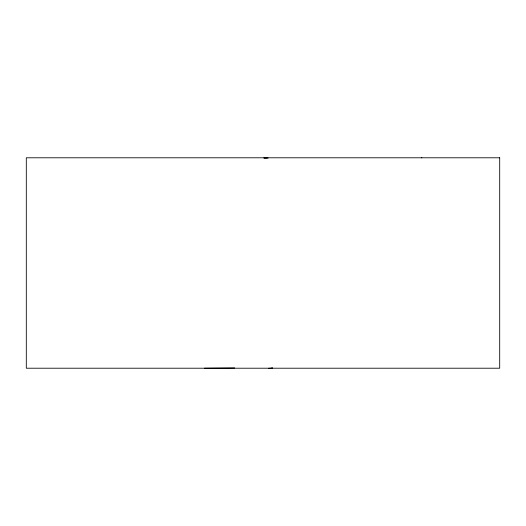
<?xml version="1.0" encoding="UTF-8"?>
<svg xmlns="http://www.w3.org/2000/svg" width="526" height="526" viewBox="0 0 526 526"><rect width="100%" height="100%" fill="white"/><g stroke="black" fill="none" stroke-linecap="round" stroke-linejoin="round"><path stroke-width="0.79" d="M264.17 158.05L268.161 158.043M271.035 368.213L272.573 367.976M204.463 368.213L234.708 367.937M421.484 157.787L421.852 157.787M263.888 157.912A105.404 105.404 0 0 1 267.096 157.826M272.639 368.161A105.41 105.41 0 0 1 268.622 368.253M499.7 157.787L26.3 157.787L26.3 368.213L499.7 368.213L499.7 157.787"/></g></svg>
